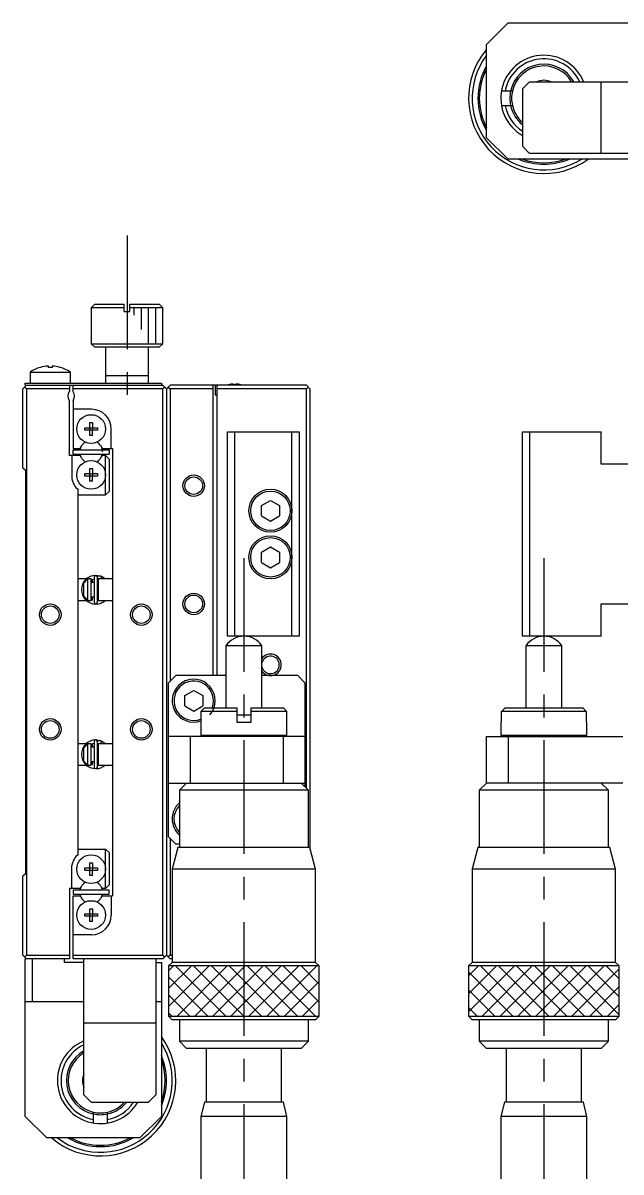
# Model space of a CAD drawing. Extents: x 0 to 455, y -8 to 270.
# Drawn here: x 0 to 83.4, y 89.8 to 250.1 of the extents above; entities that cross this region are included whole.
import ezdxf

# ---------------------------------------------------------------- set-up
doc = ezdxf.new("R2010")
doc.units = 0
doc.header["$LTSCALE"] = 0.5
doc.linetypes.add('CENTER', pattern=[50.8, 31.75, -6.35, 6.35, -6.35])
for name, color, linetype in [('MSM_CENTER', 1, 'CENTER'), ('MSM_CONTINUOUS', 7, 'CONTINUOUS'), ('MSM_NARROW', 5, 'CONTINUOUS')]:
    doc.layers.add(name, color=color, linetype=linetype)

msp = doc.modelspace()

# ---------------------------------------------------------------- linework, layer by layer
at = {"layer": 'MSM_CENTER'}
for p, q in [((14.5, 220.450172), (14.5, 195.450172)), ((30.8, 175.450172), (30.8, 60.65)), ((72.616854, 175.450172), (72.616854, 60.65))]:
    msp.add_line(p, q, dxfattribs=at)
at = {"layer": 'MSM_CONTINUOUS'}
for p, q in [((67.616854, 250.092009), (64.616854, 247.092009)), ((67.616854, 250.092009), (89.616854, 250.092009)), ((64.616854, 234.092009), (64.616854, 247.092009)), ((68.229372, 240.592009), (66.700774, 240.592009)), ((70.616854, 241.892009), (69.616854, 240.892009)), ((69.616854, 240.892009), (69.616854, 232.892009)), ((70.616854, 241.892009), (89.616854, 241.892009)), ((80.616854, 231.892009), (80.616854, 241.892009)), ((66.700774, 238.592009), (68.229372, 238.592009)), ((64.616854, 234.092009), (67.616854, 231.092009)), ((69.616854, 232.892009), (70.616854, 231.892009)), ((89.116854, 231.092009), (67.616854, 231.092009)), ((89.616854, 231.892009), (70.616854, 231.892009)), ((10, 210.850172), (9.5, 210.350172)), ((14.1, 210.350172), (9.5, 210.350172)), ((9.5, 210.350172), (9.5, 205.350172)), ((10, 210.850172), (14.1, 210.850172)), ((14.1, 209.850172), (14.1, 210.850172)), ((14.9, 210.850172), (19, 210.850172)), ((14.9, 209.850172), (14.9, 210.850172)), ((19.5, 210.350172), (14.9, 210.350172)), ((19.5, 210.350172), (19, 210.850172)), ((19.5, 205.350172), (19.5, 210.350172)), ((14.1, 209.850172), (14.9, 209.850172)), ((9.5, 205.350172), (10, 204.850172)), ((9.5, 205.350172), (19.5, 205.350172)), ((19, 204.850172), (19.5, 205.350172)), ((19, 204.850172), (10, 204.850172)), ((11.5, 204.850172), (11.5, 199.850172)), ((17.5, 199.850172), (17.5, 204.850172)), ((2.400861, 202.043376), (2.397852, 202.049545)), ((3.54, 202.043376), (3.54, 202.236634)), ((4.06, 202.043376), (3.54, 202.043376)), ((4.06, 202.236634), (4.06, 202.043376)), ((5.202148, 202.049545), (5.199139, 202.043376)), ((1, 201.392635), (6.6, 201.392635)), ((1, 201.392635), (1, 199.850172)), ((6.6, 199.850172), (6.6, 201.392635)), ((17.5, 200.850172), (11.5, 200.850172)), ((0.5, 199.550172), (0, 199.050172)), ((0, 188.050172), (0, 199.050172)), ((0.5, 199.050172), (0.25, 199.300172)), ((0.3, 199.550172), (0.3, 199.850172)), ((0.3, 199.850172), (19.3, 199.850172)), ((0.3, 199.550172), (19.5, 199.550172)), ((0.5, 199.050172), (0.5, 120.050172)), ((6.5, 199.050172), (0.5, 199.050172)), ((6.5, 199.550172), (6.5, 198.71161)), ((7, 198.650172), (7, 199.550172)), ((19.5, 199.050172), (7, 199.050172)), ((19.3, 199.850172), (19.3, 199.550172)), ((20, 199.050172), (19.5, 199.550172)), ((19.75, 199.300172), (19.5, 199.050172)), ((19.5, 120.050172), (19.5, 199.050172)), ((20.5, 199.550172), (20, 199.050172)), ((20, 199.050172), (20, 120.050172)), ((20.25, 199.300172), (20.5, 199.050172)), ((39.5, 199.550172), (20.5, 199.550172)), ((26.5, 199.050172), (20.5, 199.050172)), ((20.5, 199.050172), (20.5, 158.250172)), ((26.5, 159.050172), (26.5, 199.550172)), ((26.8, 199.550172), (26.8, 198.150172)), ((27, 199.550172), (27, 159.050172)), ((39.5, 199.050172), (27, 199.050172)), ((28.613638, 199.619694), (28.611384, 199.624316)), ((29.32, 199.619694), (29.32, 199.740031)), ((29.68, 199.619694), (29.32, 199.619694)), ((29.68, 199.740031), (29.68, 199.619694)), ((30.388616, 199.624316), (30.386361, 199.619694)), ((40, 199.050172), (39.5, 199.550172)), ((39.75, 199.300172), (39.5, 199.050172)), ((39.5, 143.350172), (39.5, 199.050172)), ((40, 199.050172), (40, 135.050172)), ((6.5, 189.750172), (6.5, 197.388734)), ((7, 197.450172), (7, 190.750172)), ((27, 198.150172), (26.8, 198.150172)), ((9.55, 196.200172), (7, 196.200172)), ((9.32, 194.336533), (9.68, 194.336533)), ((9.32, 193.630172), (9.32, 194.336533)), ((9.68, 194.336533), (9.68, 193.630172)), ((8.613638, 193.630172), (9.32, 193.630172)), ((8.613638, 193.270172), (8.613638, 193.630172)), ((9.32, 193.270172), (8.613638, 193.270172)), ((9.330372, 193.6198), (9.32, 193.630172)), ((9.330372, 193.280544), (9.32, 193.270172)), ((9.32, 192.56381), (9.32, 193.270172)), ((9.68, 192.56381), (9.32, 192.56381)), ((9.330372, 193.280544), (9.330372, 193.6198)), ((9.330372, 193.6198), (9.669628, 193.6198)), ((9.669628, 193.280544), (9.330372, 193.280544)), ((9.669628, 193.6198), (9.68, 193.630172)), ((9.669628, 193.6198), (9.669628, 193.280544)), ((9.669628, 193.280544), (9.68, 193.270172)), ((9.68, 193.630172), (10.386361, 193.630172)), ((10.386361, 193.270172), (9.68, 193.270172)), ((9.68, 192.56381), (9.68, 193.270172)), ((10.386361, 193.630172), (10.386361, 193.270172)), ((12.3, 190.750172), (12.3, 193.450172)), ((28.5, 164.550172), (28.5, 193.050172)), ((28.5, 193.050172), (38.5, 193.050172)), ((29.5, 193.050172), (29.5, 164.550172)), ((37.5, 164.550172), (37.5, 193.050172)), ((38.5, 193.050172), (38.5, 164.550172)), ((69.616854, 193.050172), (80.616854, 193.050172)), ((69.616854, 164.550172), (69.616854, 193.050172)), ((70.616854, 193.050172), (70.616854, 164.550172)), ((80.616854, 188.550172), (80.616854, 193.050172)), ((7, 190.750172), (7.955588, 190.750172)), ((7.955588, 190.750172), (8.125185, 191.043922)), ((10.874815, 191.043922), (11.044412, 190.750172)), ((11.044412, 190.750172), (12.5, 190.750172)), ((12.5, 190.750172), (12.5, 128.350172)), ((7.955588, 189.750172), (6.5, 189.750172)), ((6.8, 189.750172), (6.8, 186.528157)), ((7, 189.950172), (7, 190.550172)), ((7, 190.550172), (12, 190.550172)), ((7, 189.950172), (12, 189.950172)), ((8.125185, 189.456422), (7.955588, 189.750172)), ((11.044412, 189.750172), (10.874815, 189.456422)), ((11.5, 189.750172), (11.044412, 189.750172)), ((11.5, 189.750172), (12, 189.250172)), ((11.5, 184.250172), (11.5, 189.750172)), ((12, 190.550172), (12, 189.950172)), ((12, 189.250172), (12, 184.750172)), ((0, 188.050172), (0.35, 187.700172)), ((0.35, 187.700172), (0.35, 131.400172)), ((9.32, 187.936533), (9.68, 187.936533)), ((9.32, 187.230172), (9.32, 187.936533)), ((9.68, 187.936533), (9.68, 187.230172)), ((89.616854, 188.550172), (80.616854, 188.550172)), ((8.613638, 187.230172), (9.32, 187.230172)), ((8.613638, 186.870172), (8.613638, 187.230172)), ((9.32, 186.870172), (8.613638, 186.870172)), ((9.330372, 187.2198), (9.32, 187.230172)), ((9.330372, 186.880544), (9.32, 186.870172)), ((9.32, 186.16381), (9.32, 186.870172)), ((9.68, 186.16381), (9.32, 186.16381)), ((9.330372, 186.880544), (9.330372, 187.2198)), ((9.330372, 187.2198), (9.669628, 187.2198)), ((9.669628, 186.880544), (9.330372, 186.880544)), ((9.669628, 187.2198), (9.68, 187.230172)), ((9.669628, 187.2198), (9.669628, 186.880544)), ((9.669628, 186.880544), (9.68, 186.870172)), ((9.68, 187.230172), (10.386361, 187.230172)), ((10.386361, 186.870172), (9.68, 186.870172)), ((9.68, 186.16381), (9.68, 186.870172)), ((10.386361, 187.230172), (10.386361, 186.870172)), ((7.7, 134.129234), (7.7, 184.97111)), ((12, 184.750172), (11.5, 184.250172)), ((7.7, 184.250172), (11.5, 184.250172)), ((33.25, 182.77186), (34.5, 183.493548)), ((33.25, 181.328484), (33.25, 182.77186)), ((34.5, 183.493548), (35.75, 182.77186)), ((35.75, 182.77186), (35.75, 181.328484)), ((33.25, 181.328484), (34.5, 180.606796)), ((34.5, 180.606796), (35.75, 181.328484)), ((33.25, 176.27186), (34.5, 176.993548)), ((34.5, 176.993548), (35.75, 176.27186)), ((33.25, 174.828484), (33.25, 176.27186)), ((33.25, 174.828484), (34.5, 174.106796)), ((34.5, 174.106796), (35.75, 174.828484)), ((35.75, 176.27186), (35.75, 174.828484)), ((8.854616, 172.550172), (7.7, 172.550172)), ((8.5, 171.966687), (9, 172.495855)), ((8.5, 170.133657), (8.5, 171.966687)), ((9.5, 172.550172), (9, 172.550172)), ((9, 172.550172), (9, 169.550172)), ((9.499962, 172.437593), (9.929682, 172.566464)), ((9.5, 169.550172), (9.5, 172.550172)), ((9.929734, 172.050172), (9.5, 172.050172)), ((9.7, 172.050172), (9.7, 172.514719)), ((9.929734, 172.806859), (9.929734, 169.256859)), ((10.934778, 172.872338), (10.183375, 173.030392)), ((10.370978, 172.87571), (10.369147, 172.874931)), ((10.404279, 172.888836), (10.370978, 172.87571)), ((10.379734, 169.256859), (10.379734, 172.806859)), ((10.379734, 172.207307), (10.499992, 172.436025)), ((10.5, 172.050172), (10.379734, 172.050172)), ((10.438183, 172.900282), (10.404279, 172.888836)), ((10.472605, 172.91002), (10.438183, 172.900282)), ((10.507462, 172.918026), (10.472605, 172.91002)), ((10.5, 172.550172), (10.5, 169.550172)), ((12.5, 172.550172), (10.5, 172.550172)), ((10.542669, 172.924281), (10.507462, 172.918026)), ((10.578139, 172.92877), (10.542669, 172.924281)), ((10.613786, 172.931482), (10.578139, 172.92877)), ((10.649523, 172.932411), (10.613786, 172.931482)), ((10.685263, 172.931553), (10.649523, 172.932411)), ((10.720918, 172.928912), (10.685263, 172.931553)), ((10.756401, 172.924492), (10.720918, 172.928912)), ((10.791625, 172.918305), (10.756401, 172.924492)), ((10.826504, 172.910364), (10.791625, 172.918305)), ((10.823255, 172.563765), (10.816368, 172.550172)), ((10.830241, 172.577997), (10.823255, 172.563765)), ((10.860953, 172.900689), (10.826504, 172.910364)), ((10.935138, 172.872191), (10.826777, 172.55016)), ((10.837285, 172.592781), (10.830241, 172.577997)), ((10.844342, 172.608029), (10.837285, 172.592781)), ((10.851372, 172.623647), (10.844342, 172.608029)), ((10.858331, 172.639542), (10.851372, 172.623647)), ((10.865177, 172.655618), (10.858331, 172.639542)), ((10.894885, 172.889304), (10.860953, 172.900689)), ((10.871869, 172.671776), (10.865177, 172.655618)), ((10.878366, 172.68792), (10.871869, 172.671776)), ((10.88463, 172.703952), (10.878366, 172.68792)), ((10.890622, 172.719775), (10.88463, 172.703952)), ((10.896305, 172.735293), (10.890622, 172.719775)), ((10.926472, 172.876966), (10.894885, 172.889304)), ((10.901647, 172.750413), (10.896305, 172.735293)), ((10.906614, 172.765043), (10.901647, 172.750413)), ((10.911176, 172.779094), (10.906614, 172.765043)), ((10.915306, 172.792482), (10.911176, 172.779094)), ((10.918978, 172.805125), (10.915306, 172.792482)), ((10.922172, 172.816948), (10.918978, 172.805125)), ((10.924866, 172.827879), (10.922172, 172.816948)), ((10.927045, 172.837851), (10.924866, 172.827879)), ((10.92504, 172.877263), (10.927182, 172.876574)), ((11.454354, 172.550341), (10.926, 172.87604)), ((10.928697, 172.846805), (10.927045, 172.837851)), ((10.927182, 172.876574), (10.928795, 172.874633)), ((10.92981, 172.854686), (10.928697, 172.846805)), ((10.928795, 172.874633), (10.929869, 172.87145)), ((10.930378, 172.861447), (10.92981, 172.854686)), ((10.929869, 172.87145), (10.930398, 172.867046)), ((10.930398, 172.867046), (10.930378, 172.861447)), ((10.968328, 172.857759), (10.934778, 172.872338)), ((9, 169.604489), (8.5, 170.133657)), ((9.5, 170.050172), (9.929734, 170.050172)), ((9.7, 169.550172), (9.7, 170.050172)), ((10.379734, 170.050172), (10.5, 170.050172)), ((7.7, 169.550172), (8.813381, 169.550172)), ((9, 169.550172), (9.5, 169.550172)), ((10.499955, 169.627719), (10.379734, 169.856411)), ((10.504428, 169.520897), (10.379752, 169.497241)), ((10.5, 169.550172), (12.5, 169.550172)), ((10.611234, 169.549798), (10.504428, 169.520897)), ((10.867885, 169.164635), (10.926472, 169.186752)), ((10.922904, 169.18681), (10.92504, 169.186456)), ((10.92504, 169.186456), (10.924722, 169.187231)), ((10.926472, 169.186752), (10.92504, 169.186456)), ((10.926215, 169.187769), (10.956471, 169.200725)), ((80.616854, 164.550172), (80.616854, 169.050172)), ((80.616854, 169.050172), (89.616854, 169.050172)), ((38.5, 164.550172), (28.5, 164.550172)), ((80.616854, 164.550172), (69.616854, 164.550172)), ((33.3, 163.208484), (28.3, 163.208484)), ((28.3, 163.208484), (28.3, 154.550172)), ((33.3, 154.550172), (33.3, 163.208484)), ((75.116751, 163.208484), (70.116854, 163.208484)), ((70.116854, 163.208484), (70.116854, 154.550172)), ((75.116854, 154.550172), (75.116854, 163.208484)), ((20.3, 158.050172), (21.3, 159.050172)), ((28.3, 159.050172), (21.3, 159.050172)), ((38.3, 159.050172), (33.3, 159.050172)), ((38.3, 159.050172), (39.3, 158.050172)), ((20.3, 136.550172), (20.3, 158.050172)), ((39.3, 158.050172), (39.3, 143.550172)), ((22.55, 156.27186), (23.8, 156.993548)), ((22.55, 154.828484), (22.55, 156.27186)), ((23.8, 156.993548), (25.05, 156.27186)), ((25.05, 156.27186), (25.05, 154.828484)), ((22.55, 154.828484), (23.8, 154.106796)), ((23.8, 154.106796), (25.05, 154.828484)), ((25.3, 154.550172), (24.8, 154.050172)), ((29.8, 154.050172), (24.8, 154.050172)), ((24.8, 154.050172), (24.8, 150.750172)), ((25.3, 154.550172), (29.8, 154.550172)), ((29.8, 154.550172), (29.8, 152.550172)), ((31.8, 152.550172), (31.8, 154.550172)), ((31.8, 154.550172), (36.3, 154.550172)), ((36.8, 154.050172), (31.8, 154.050172)), ((36.8, 154.050172), (36.3, 154.550172)), ((36.8, 150.750172), (36.8, 154.050172)), ((66.700774, 154.050172), (67.208527, 154.550172)), ((78.532934, 154.050172), (66.700774, 154.050172)), ((66.700774, 152.550172), (66.700774, 154.050172)), ((67.208527, 154.550172), (78.025181, 154.550172)), ((78.025181, 154.550172), (78.532934, 154.050172)), ((78.532934, 154.050172), (78.532934, 152.550172)), ((31.8, 153.550172), (29.8, 153.550172)), ((29.8, 152.550172), (31.8, 152.550172)), ((66.616854, 152.550172), (66.616854, 150.750172)), ((66.616854, 152.550172), (66.700774, 152.550172)), ((78.532934, 152.550172), (78.616854, 152.550172)), ((78.616854, 150.750172), (78.616854, 152.550172)), ((24.8, 150.750172), (25, 150.550172)), ((24.8, 150.750172), (36.8, 150.750172)), ((36.6, 150.550172), (36.8, 150.750172)), ((66.616854, 150.750172), (78.616854, 150.750172)), ((66.616854, 150.750172), (66.816854, 150.550172)), ((78.416854, 150.550172), (78.616854, 150.750172)), ((8.80354, 149.550172), (7.7, 149.550172)), ((8.5, 148.966687), (9, 149.495855)), ((9.5, 149.550172), (9, 149.550172)), ((9, 149.550172), (9, 146.550172)), ((9.49995, 149.479525), (9.920454, 149.604148)), ((9.5, 146.550172), (9.5, 149.550172)), ((9.7, 149.550172), (9.685503, 149.550172)), ((9.7, 149.050172), (9.7, 149.550172)), ((9.920506, 149.844543), (9.920506, 146.294543)), ((10.9591, 149.895442), (10.174146, 150.068076)), ((10.36175, 149.913393), (10.359918, 149.912615)), ((10.395051, 149.92652), (10.36175, 149.913393)), ((10.370506, 146.294543), (10.370506, 149.844543)), ((10.370506, 149.244991), (10.499969, 149.479697)), ((10.428954, 149.937966), (10.395051, 149.92652)), ((10.463376, 149.947703), (10.428954, 149.937966)), ((10.498233, 149.955709), (10.463376, 149.947703)), ((10.53344, 149.961964), (10.498233, 149.955709)), ((10.5, 149.550172), (10.5, 146.550172)), ((12.5, 149.550172), (10.5, 149.550172)), ((10.56891, 149.966453), (10.53344, 149.961964)), ((10.604558, 149.969165), (10.56891, 149.966453)), ((10.640295, 149.970094), (10.604558, 149.969165)), ((10.676034, 149.969237), (10.640295, 149.970094)), ((10.711689, 149.966595), (10.676034, 149.969237)), ((10.747172, 149.962176), (10.711689, 149.966595)), ((10.782396, 149.955988), (10.747172, 149.962176)), ((10.817276, 149.948048), (10.782396, 149.955988)), ((10.793627, 149.562543), (10.786596, 149.550172)), ((10.800933, 149.575995), (10.793627, 149.562543)), ((10.925909, 149.909874), (10.797092, 149.550142)), ((10.80846, 149.590427), (10.800933, 149.575995)), ((10.816151, 149.605731), (10.80846, 149.590427)), ((10.82395, 149.621793), (10.816151, 149.605731)), ((10.851725, 149.938373), (10.817276, 149.948048)), ((10.831797, 149.638493), (10.82395, 149.621793)), ((10.839634, 149.655706), (10.831797, 149.638493)), ((10.847402, 149.673303), (10.839634, 149.655706)), ((10.855044, 149.691152), (10.847402, 149.673303)), ((10.885656, 149.926987), (10.851725, 149.938373)), ((10.862502, 149.709121), (10.855044, 149.691152)), ((10.86972, 149.727074), (10.862502, 149.709121)), ((10.876644, 149.744877), (10.86972, 149.727074)), ((10.883223, 149.762397), (10.876644, 149.744877)), ((10.889408, 149.779504), (10.883223, 149.762397)), ((10.917243, 149.91465), (10.885656, 149.926987)), ((10.895151, 149.796069), (10.889408, 149.779504)), ((10.90041, 149.811968), (10.895151, 149.796069)), ((10.905147, 149.827083), (10.90041, 149.811968)), ((10.909324, 149.8413), (10.905147, 149.827083)), ((10.912912, 149.854512), (10.909324, 149.8413)), ((10.915883, 149.866623), (10.912912, 149.854512)), ((10.915812, 149.914946), (10.918161, 149.914102)), ((10.918215, 149.877539), (10.915883, 149.866623)), ((11.487977, 149.550324), (10.916771, 149.913723)), ((10.918161, 149.914102), (10.919855, 149.911709)), ((10.919891, 149.887181), (10.918215, 149.877539)), ((10.919855, 149.911709), (10.92088, 149.907786)), ((10.920898, 149.895475), (10.919891, 149.887181)), ((10.92088, 149.907786), (10.921228, 149.902361)), ((10.921228, 149.902361), (10.920898, 149.895475)), ((39.3, 150.550172), (20.3, 150.550172)), ((23.3, 150.550172), (23.3, 144.050172)), ((36.3, 144.050172), (36.3, 150.550172)), ((64.616854, 144.050172), (64.616854, 150.550172)), ((64.616854, 150.550172), (83.616854, 150.550172)), ((67.616854, 150.550172), (67.616854, 144.050172)), ((8.5, 147.133657), (8.5, 148.966687)), ((9.920506, 149.050172), (9.5, 149.050172)), ((10.5, 149.050172), (10.370506, 149.050172)), ((7.7, 146.550172), (8.84746, 146.550172)), ((9, 146.604489), (8.5, 147.133657)), ((9, 146.550172), (9.5, 146.550172)), ((9.5, 147.050172), (9.920506, 147.050172)), ((9.7, 146.584275), (9.7, 147.050172)), ((10.370506, 147.050172), (10.5, 147.050172)), ((10.499959, 146.659395), (10.370506, 146.894095)), ((10.500014, 146.559709), (10.370524, 146.534924)), ((10.5, 146.550172), (12.5, 146.550172)), ((10.858657, 146.202318), (10.917243, 146.224436)), ((10.913675, 146.224494), (10.915812, 146.224139)), ((10.915812, 146.224139), (10.915493, 146.224915)), ((10.917243, 146.224436), (10.915812, 146.224139)), ((10.916987, 146.225453), (10.947243, 146.238409)), ((20.3, 144.050172), (39.3, 144.050172)), ((22.8, 144.050172), (21.8, 143.050172)), ((39.8, 143.050172), (21.8, 143.050172)), ((21.8, 143.050172), (21.8, 135.050172)), ((39.8, 143.050172), (38.8, 144.050172)), ((39.8, 135.050172), (39.8, 143.050172)), ((64.616854, 144.050172), (63.616854, 143.050172)), ((63.616854, 143.050172), (63.616854, 135.050172)), ((81.616854, 143.050172), (63.616854, 143.050172)), ((83.616854, 144.050172), (64.616854, 144.050172)), ((81.616854, 143.050172), (80.616854, 144.050172)), ((81.616854, 135.050172), (81.616854, 143.050172)), ((20.3, 136.550172), (21.3, 135.550172)), ((20.5, 136.350172), (20.5, 120.050172)), ((7.7, 134.850172), (11.5, 134.850172)), ((11.5, 134.850172), (12, 134.350172)), ((11.5, 129.350172), (11.5, 134.850172)), ((21.6, 135.050172), (20.8, 132.050172)), ((21.8, 135.550172), (21.3, 135.550172)), ((40, 135.050172), (21.6, 135.050172)), ((40.8, 132.050172), (40, 135.050172)), ((63.416854, 135.050172), (62.616854, 132.050172)), ((81.816854, 135.050172), (63.416854, 135.050172)), ((82.616854, 132.050172), (81.816854, 135.050172)), ((12, 134.350172), (12, 129.850172)), ((6.8, 129.350172), (6.8, 132.572187)), ((8.613638, 132.230172), (9.32, 132.230172)), ((8.613638, 131.870172), (8.613638, 132.230172)), ((9.32, 131.870172), (8.613638, 131.870172)), ((9.32, 132.936533), (9.68, 132.936533)), ((9.32, 132.230172), (9.32, 132.936533)), ((9.330372, 132.2198), (9.32, 132.230172)), ((9.330372, 131.880544), (9.32, 131.870172)), ((9.32, 131.16381), (9.32, 131.870172)), ((9.330372, 131.880544), (9.330372, 132.2198)), ((9.330372, 132.2198), (9.669628, 132.2198)), ((9.669628, 131.880544), (9.330372, 131.880544)), ((9.669628, 132.2198), (9.68, 132.230172)), ((9.669628, 132.2198), (9.669628, 131.880544)), ((9.669628, 131.880544), (9.68, 131.870172)), ((9.68, 132.936533), (9.68, 132.230172)), ((9.68, 132.230172), (10.386361, 132.230172)), ((10.386361, 131.870172), (9.68, 131.870172)), ((9.68, 131.16381), (9.68, 131.870172)), ((10.386361, 132.230172), (10.386361, 131.870172)), ((40.8, 132.050172), (20.8, 132.050172)), ((20.8, 132.050172), (20.8, 119.050172)), ((40.8, 119.050172), (40.8, 132.050172)), ((62.616854, 132.050172), (62.616854, 119.050172)), ((82.616854, 132.050172), (62.616854, 132.050172)), ((82.616854, 119.050172), (82.616854, 132.050172)), ((0.35, 131.400172), (0, 131.050172)), ((0, 120.050172), (0, 131.050172)), ((9.68, 131.16381), (9.32, 131.16381)), ((12, 129.850172), (11.5, 129.350172)), ((7.955588, 129.350172), (6.5, 129.350172)), ((6.5, 129.350172), (6.5, 119.550172)), ((7, 129.150172), (12, 129.150172)), ((7, 129.150172), (7, 128.550172)), ((7, 128.550172), (12, 128.550172)), ((7, 128.350172), (7.955588, 128.350172)), ((7, 119.550172), (7, 128.350172)), ((8.125185, 129.643922), (7.955588, 129.350172)), ((7.955588, 128.350172), (8.125185, 128.056422)), ((11.044412, 129.350172), (10.874815, 129.643922)), ((10.874815, 128.056422), (11.044412, 128.350172)), ((11.5, 129.350172), (11.044412, 129.350172)), ((11.044412, 128.350172), (12.5, 128.350172)), ((12, 128.550172), (12, 129.150172)), ((12.3, 128.350172), (12.3, 125.650172)), ((8.613638, 125.830172), (9.32, 125.830172)), ((8.613638, 125.470172), (8.613638, 125.830172)), ((9.32, 125.470172), (8.613638, 125.470172)), ((9.32, 126.536533), (9.68, 126.536533)), ((9.32, 125.830172), (9.32, 126.536533)), ((9.330372, 125.8198), (9.32, 125.830172)), ((9.330372, 125.480544), (9.32, 125.470172)), ((9.32, 124.76381), (9.32, 125.470172)), ((9.330372, 125.480544), (9.330372, 125.8198)), ((9.330372, 125.8198), (9.669628, 125.8198)), ((9.669628, 125.480544), (9.330372, 125.480544)), ((9.669628, 125.8198), (9.68, 125.830172)), ((9.669628, 125.8198), (9.669628, 125.480544)), ((9.669628, 125.480544), (9.68, 125.470172)), ((9.68, 126.536533), (9.68, 125.830172)), ((9.68, 125.830172), (10.386361, 125.830172)), ((10.386361, 125.470172), (9.68, 125.470172)), ((9.68, 124.76381), (9.68, 125.470172)), ((10.386361, 125.830172), (10.386361, 125.470172)), ((9.68, 124.76381), (9.32, 124.76381)), ((9.55, 122.900172), (7, 122.900172)), ((0, 120.050172), (0.5, 119.550172)), ((0.25, 119.800172), (0.5, 120.050172)), ((6.5, 119.550172), (0.3, 119.550172)), ((0.3, 97.550172), (0.3, 119.550172)), ((0.5, 120.050172), (6.5, 120.050172)), ((1.3, 119.550172), (1.3, 113.550172)), ((5.8, 119.050172), (5.8, 119.550172)), ((8.5, 119.050172), (5.8, 119.050172)), ((7, 120.050172), (19.5, 120.050172)), ((19.5, 119.550172), (7, 119.550172)), ((8.5, 100.550172), (8.5, 119.550172)), ((18.5, 119.550172), (18.5, 100.550172)), ((18.5, 119.050172), (19.3, 119.050172)), ((19.3, 119.050172), (19.3, 97.550172)), ((19.5, 120.050172), (19.75, 119.800172)), ((20, 120.050172), (19.5, 119.550172)), ((20.5, 119.550172), (20, 120.050172)), ((20.5, 120.050172), (20.25, 119.800172)), ((20.8, 119.050172), (20.3, 118.550172)), ((20.5, 120.050172), (20.8, 120.050172)), ((20.8, 119.550172), (20.5, 119.550172)), ((40.8, 119.050172), (20.8, 119.050172)), ((41.3, 118.550172), (40.8, 119.050172)), ((62.616854, 119.050172), (62.116854, 118.550172)), ((82.616854, 119.050172), (62.616854, 119.050172)), ((83.116854, 118.550172), (82.616854, 119.050172)), ((41.3, 118.550172), (20.3, 118.550172)), ((20.3, 118.550172), (20.3, 111.550172)), ((41.3, 111.550172), (41.3, 118.550172)), ((83.116854, 118.550172), (62.116854, 118.550172)), ((62.116854, 118.550172), (62.116854, 111.550172)), ((83.116854, 111.550172), (83.116854, 118.550172)), ((8.5, 113.550172), (0.3, 113.550172)), ((19.3, 113.550172), (18.5, 113.550172)), ((20.3, 111.550172), (20.8, 111.050172)), ((20.3, 111.550172), (41.3, 111.550172)), ((40.8, 111.050172), (20.8, 111.050172)), ((21.8, 111.050172), (21.8, 108.050172)), ((39.8, 108.050172), (39.8, 111.050172)), ((40.8, 111.050172), (41.3, 111.550172)), ((62.116854, 111.550172), (62.616854, 111.050172)), ((62.116854, 111.550172), (83.116854, 111.550172)), ((82.616854, 111.050172), (62.616854, 111.050172)), ((63.616854, 111.050172), (63.616854, 108.050172)), ((81.616854, 108.050172), (81.616854, 111.050172)), ((82.616854, 111.050172), (83.116854, 111.550172)), ((18.5, 110.550172), (8.5, 110.550172)), ((39.8, 108.050172), (21.8, 108.050172)), ((21.8, 108.050172), (22.8, 107.050172)), ((38.8, 107.050172), (39.8, 108.050172)), ((63.616854, 108.050172), (64.616854, 107.050172)), ((81.616854, 108.050172), (63.616854, 108.050172)), ((80.616854, 107.050172), (81.616854, 108.050172)), ((38.8, 107.050172), (22.8, 107.050172)), ((25.55, 107.050172), (25.55, 99.550172)), ((36.05, 99.550172), (36.05, 107.050172)), ((80.616854, 107.050172), (64.616854, 107.050172)), ((67.366854, 107.050172), (67.366854, 99.550172)), ((77.866854, 99.550172), (77.866854, 107.050172)), ((8.5, 100.550172), (9.5, 99.550172)), ((9.5, 99.550172), (17.5, 99.550172)), ((17.5, 99.550172), (18.5, 100.550172)), ((25.3, 99.550172), (24.8, 97.550172)), ((36.3, 99.550172), (25.3, 99.550172)), ((36.8, 97.550172), (36.3, 99.550172)), ((67.116854, 99.550172), (66.616854, 97.550172)), ((78.116628, 99.550172), (67.116854, 99.550172)), ((78.616854, 97.550172), (78.116854, 99.550172)), ((9.8, 98.16269), (9.8, 96.634092)), ((11.8, 96.634092), (11.8, 98.16269)), ((0.3, 97.550172), (3.3, 94.550172)), ((16.3, 94.550172), (19.3, 97.550172)), ((36.8, 97.550172), (24.8, 97.550172)), ((24.8, 97.550172), (24.8, 87.550172)), ((36.8, 87.550172), (36.8, 97.550172)), ((66.616854, 97.550172), (66.616854, 87.550172)), ((78.616854, 97.550172), (66.616854, 97.550172)), ((78.616854, 87.550172), (78.616854, 97.550172)), ((16.3, 94.550172), (3.3, 94.550172))]:
    msp.add_line(p, q, dxfattribs=at)
for centre, radius in [((9.5, 193.450172), 2), ((9.5, 187.050172), 2), ((23.8, 185.550172), 1.2295), ((34.5, 182.050172), 3), ((34.5, 182.050172), 2.75), ((34.5, 175.550172), 3), ((34.5, 175.550172), 2.75), ((23.8, 169.050172), 1.2295), ((3.8, 167.550172), 1.2295), ((16.5, 167.550172), 1.2295), ((3.8, 151.550172), 1.2295), ((16.5, 151.550172), 1.2295), ((9.5, 132.050172), 2), ((9.5, 125.650172), 2)]:
    msp.add_circle(centre, radius, dxfattribs=at)
for centre, radius, start, end in [((72.616854, 239.592009), 10.5, 139.632406, 305.950568), ((72.616854, 239.592009), 10, 143.130102, 301.788331), ((72.616854, 239.592009), 6, 22.54031, 240.000019), ((72.616854, 239.592009), 9.2, 150.408154, 209.591846), ((72.616854, 239.592009), 9, 152.733956, 207.266044), ((72.616854, 239.592009), 5.5, 24.719851, 169.524318), ((72.616854, 239.592009), 4.5, 30.737869, 167.160412), ((72.616854, 239.592009), 2.5, 66.926082, 113.073918), ((72.616854, 239.592009), 4.75, 167.846803, 192.153197), ((72.616854, 239.592009), 5.5, 190.475682, 236.944282), ((72.616854, 239.592009), 4.5, 192.839588, 228.189699), ((72.616854, 239.592009), 9.2, 247.505018, 292.494982), ((72.616854, 239.592009), 9, 250.811864, 289.188136), ((3.8, 197.250172), 5, 106.285843, 124.055798), ((3.8, 197.250172), 4.993235, 92.984767, 106.272555), ((3.8, 197.250172), 4.993235, 73.727445, 87.015233), ((3.8, 197.250172), 5, 55.944202, 73.714157), ((29.5, 196.550172), 3.2, 106.122533, 110.364135), ((29.5, 196.550172), 3.194933, 93.229709, 106.106712), ((29.5, 196.550172), 3.194933, 73.893288, 86.770291), ((29.5, 196.550172), 3.2, 69.635848, 73.877467), ((7.25, 198.050172), 1, 138.590378, 221.409622), ((6.2, 198.050172), 1, 323.130102, 36.869898), ((9.55, 193.450172), 2.75, 0, 90), ((9.5, 190.250171), 1.5875, 149.999969, 169.10691), ((9.5, 190.250172), 1.5875, 135, 150), ((9.615, 190.135362), 1.75, 121.886504, 135.004406), ((9.5, 190.250171), 1.5875, 120.433182, 134.999975), ((9.5, 190.250171), 1.5875, 0, 59.56681233), ((9.385, 190.135362), 1.75, 44.995594, 58.113496), ((9.5, 190.250171), 1.5875, 190.893022, 209.999969), ((9.5, 190.250172), 1.5875, 210, 225), ((9.5, 190.250171), 1.5875, 300.433263, 349.1069088), ((9.5, 190.250171), 1.5875, 224.999975, 239.566737), ((9.615, 190.364982), 1.75, 224.995594, 238.113496), ((9.385, 190.364982), 1.75, 301.886504, 315.004406), ((9.5, 187.050172), 2.75, 190.942499, 229.114807), ((10.154773, 171.031904), 1.998762, 90.738023, 269.187021), ((10.154734, 172.806859), 0.225, 0, 180), ((10.154734, 169.256859), 0.225, 180, 0), ((10.153306, 171.035626), 2.002574, 270.859394, 312.103214), ((30.8, 161.550172), 3, 33.55731, 146.44269), ((72.616854, 161.550172), 3, 33.55731, 146.44269), ((34.5, 160.550172), 1.2295, 192.57640662, 167.42359338), ((23.8, 155.550172), 3, 318.590523, 289.471221), ((23.8, 155.550172), 2.75, 338.676304, 291.323686), ((10.145544, 148.069587), 1.998762, 90.738023, 269.187021), ((10.145506, 149.844543), 0.225, 0, 180), ((10.145506, 146.294543), 0.225, 180, 0), ((10.14391, 148.074193), 2.00346, 270.863794, 310.459737), ((23.8, 139.050172), 3, 131.810315, 228.189685), ((23.8, 139.050172), 2.75, 136.658242, 223.341758), ((9.5, 132.050172), 2.75, 130.885193, 169.057501), ((9.5, 128.850173), 1.5875, 120.433263, 169.10694625), ((9.615, 128.735362), 1.75, 121.886504, 135.004406), ((9.5, 128.850173), 1.5875, 44.999975, 59.566737), ((9.385, 128.735362), 1.75, 44.995594, 58.113496), ((9.5, 128.850172), 1.5875, 30, 45), ((9.5, 128.850173), 1.5875, 190.89304, 210), ((9.5, 128.850173), 1.5875, 10.89309, 30), ((9.5, 128.850173), 1.5875, 329.999969, 349.10696), ((9.5, 128.850173), 1.5875, 210.000031, 239.566818), ((9.615, 128.964982), 1.75, 224.995594, 238.113496), ((9.5, 128.850173), 1.5875, 300.433182, 314.999975), ((9.385, 128.964982), 1.75, 301.886504, 315.004406), ((9.5, 128.850172), 1.5875, 315, 330), ((9.55, 125.650172), 2.75, 270, 0), ((10.8, 102.550172), 10.5, 229.632406, 35.950568), ((10.8, 102.550172), 6, 112.54031, 330), ((10.8, 102.550172), 10, 233.130102, 31.788331), ((10.8, 102.550172), 5.5, 114.719851, 259.524318), ((10.8, 102.550172), 4.5, 120.737869, 257.160412), ((10.8, 102.550172), 9.2, 337.505018, 22.494982), ((10.8, 102.550172), 9, 340.811864, 19.188136), ((10.8, 102.550172), 2.5, 156.926082, 203.073918), ((10.8, 102.550172), 5.5, 280.475682, 326.944269), ((10.8, 102.550172), 4.5, 282.839588, 318.189685), ((10.8, 102.550172), 4.75, 257.846803, 282.153197), ((10.8, 102.550172), 9.2, 240.408154, 299.591846), ((10.8, 102.550172), 9, 242.733956, 297.266044)]:
    msp.add_arc(centre, radius, start, end, dxfattribs=at)
at = {"layer": 'MSM_NARROW'}
for p, q in [((15.5, 209.350172), (15.5, 210.350172)), ((16.5, 207.350172), (16.5, 210.350172)), ((17.5, 205.350172), (17.5, 210.350172)), ((18.5, 205.350172), (18.5, 210.350172)), ((20.3, 117.878526), (20.971646, 118.550172)), ((20.3, 115.378526), (23.471646, 118.550172)), ((20.3, 112.878526), (25.971646, 118.550172)), ((20.3, 117.014534), (25.764362, 111.550172)), ((21.264362, 118.550172), (28.264362, 111.550172)), ((21.471646, 111.550172), (28.471646, 118.550172)), ((23.764362, 118.550172), (30.764362, 111.550172)), ((23.971646, 111.550172), (30.971646, 118.550172)), ((26.264362, 118.550172), (33.264362, 111.550172)), ((26.471646, 111.550172), (33.471646, 118.550172)), ((28.764362, 118.550172), (35.764362, 111.550172)), ((28.971646, 111.550172), (35.971646, 118.550172)), ((31.264362, 118.550172), (38.264362, 111.550172)), ((31.471646, 111.550172), (38.471646, 118.550172)), ((33.764362, 118.550172), (40.764362, 111.550172)), ((33.971646, 111.550172), (40.971646, 118.550172)), ((36.264362, 118.550172), (41.3, 113.514534)), ((38.764362, 118.550172), (41.3, 116.014534)), ((41.264362, 118.550172), (41.3, 118.514534)), ((62.116854, 117.162234), (63.504792, 118.550172)), ((62.116854, 114.662234), (66.004792, 118.550172)), ((62.116854, 112.162234), (68.504792, 118.550172)), ((62.116854, 117.730826), (68.297508, 111.550172)), ((63.797508, 118.550172), (70.797508, 111.550172)), ((64.004792, 111.550172), (71.004792, 118.550172)), ((66.297508, 118.550172), (73.297508, 111.550172)), ((66.504792, 111.550172), (73.504792, 118.550172)), ((68.797508, 118.550172), (75.797508, 111.550172)), ((69.004792, 111.550172), (76.004792, 118.550172)), ((71.297508, 118.550172), (78.297508, 111.550172)), ((71.504792, 111.550172), (78.504792, 118.550172)), ((73.797508, 118.550172), (80.797508, 111.550172)), ((74.004792, 111.550172), (81.004792, 118.550172)), ((76.297508, 118.550172), (83.116854, 111.730826)), ((76.504792, 111.550172), (83.116854, 118.162234)), ((78.797508, 118.550172), (83.116854, 114.230826)), ((81.297508, 118.550172), (83.116854, 116.730826)), ((36.471646, 111.550172), (41.3, 116.378526)), ((79.004792, 111.550172), (83.116854, 115.662234)), ((20.3, 114.514534), (23.264362, 111.550172)), ((38.971646, 111.550172), (41.3, 113.878526)), ((62.116854, 115.230826), (65.797508, 111.550172)), ((62.116854, 112.730826), (63.297508, 111.550172)), ((81.504792, 111.550172), (83.116854, 113.162234)), ((20.3, 112.014534), (20.764362, 111.550172))]:
    msp.add_line(p, q, dxfattribs=at)
for centre in [(23.8, 185.550172), (23.8, 169.050172), (3.8, 167.550172), (16.5, 167.550172), (3.8, 151.550172), (16.5, 151.550172)]:
    msp.add_circle(centre, 1.5, dxfattribs=at)
for centre, radius, start, end in [((72.616854, 239.592009), 4.75, 28.960761, 167.846803), ((72.616854, 239.592009), 4.5, 167.160412, 192.839588), ((72.616854, 239.592009), 4.75, 192.153197, 230.833294), ((34.5, 160.550172), 1.5, 216.86989765, 143.13010235), ((10.8, 102.550172), 4.75, 118.960761, 257.846803), ((10.8, 102.550172), 4.75, 282.153197, 320.833289), ((10.8, 102.550172), 4.5, 257.160412, 282.839588)]:
    msp.add_arc(centre, radius, start, end, dxfattribs=at)

doc.saveas('drawing.dxf')
